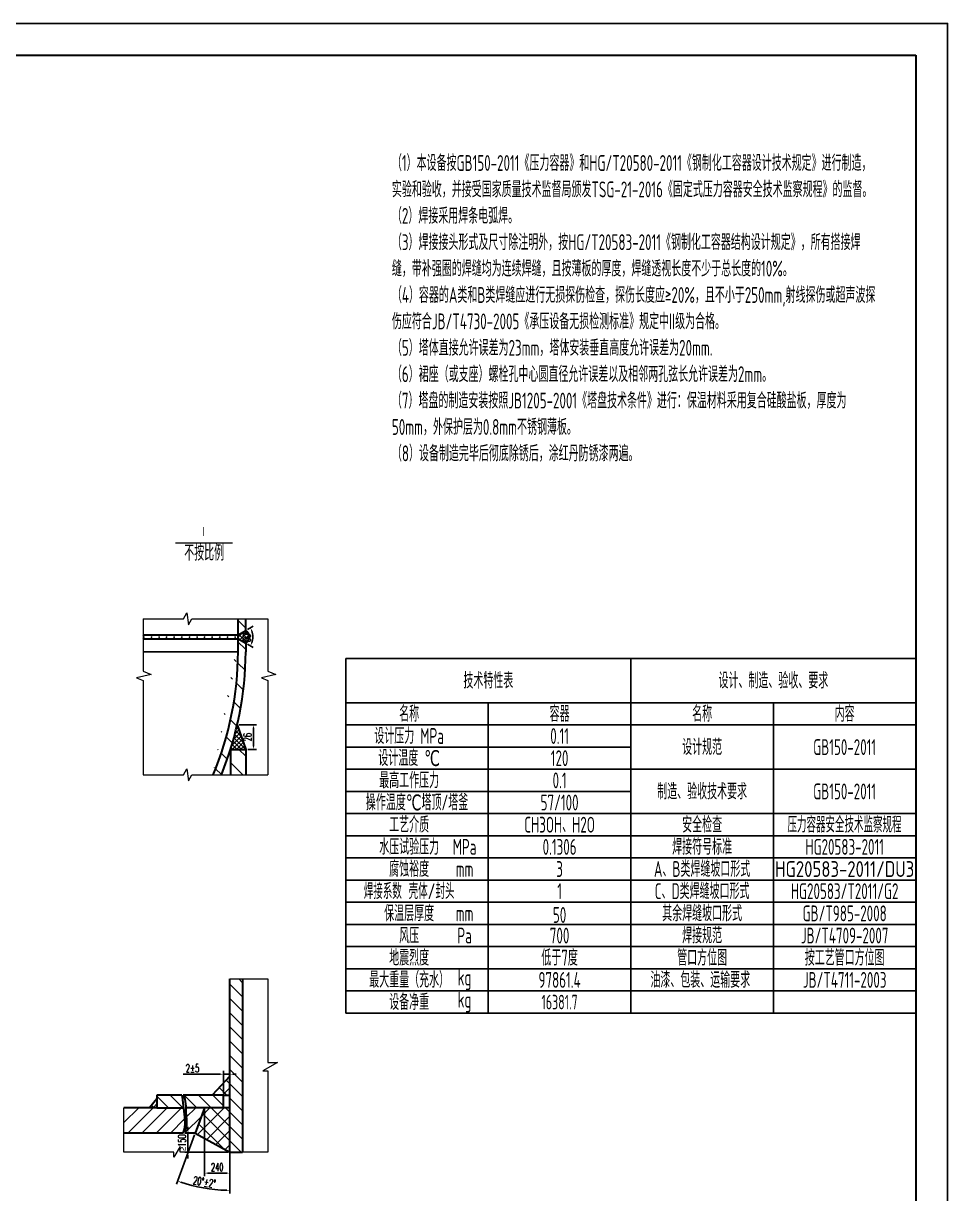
# Model space of a CAD drawing. Header units: millimetres. Extents: x 726 to 18437, y 478 to 25554.
# Drawn here: x 9737 to 18437, y 14538 to 25554 of the extents above; entities that cross this region are included whole.
import ezdxf

# ---------------------------------------------------------------- set-up
doc = ezdxf.new("R2010")
doc.units = ezdxf.units.MM
doc.linetypes.add('ACAD_ISO02W100', pattern=[15, 12, -3])
for name, color, linetype, lineweight in [('HNU-主结构线', 1, 'Continuous', 30), ('HNU-剖面线', 4, 'Continuous', 15), ('HNU-尺寸标注', 6, 'Continuous', 15), ('HNU-文字标注', 5, 'Continuous', 15), ('HNU-文本', 4, 'Continuous', 15), ('HNU-焊缝', 240, 'Continuous', 15), ('HNU-细实线', 110, 'Continuous', 15)]:
    doc.layers.add(name, color=color, linetype=linetype, lineweight=lineweight)
doc.layers.add('HNU-虚线', color=5, linetype='ACAD_ISO02W100')
doc.styles.add('dm', font='romans.shx', dxfattribs={"width": 0.6})
doc.styles.add('HNU-文字', font='gbenor.shx', dxfattribs={"width": 0.7, "height": 5, "bigfont": 'gbcbig.shx'})
doc.styles.add('HNU-罗马数字', font='romans.shx', dxfattribs={"height": 3, "bigfont": 'gbcbig.shx'})
doc.dimstyles.new('md', dxfattribs={"dimscale": 30, "dimtxt": 2.5, "dimasz": 1, "dimexe": 1, "dimexo": 0.625, "dimtad": 1, "dimdec": 0, "dimtxsty": 'dm', "dimcen": 2.5, "dimclrd": 7, "dimclre": 7, "dimclrt": 7, "dimadec": 0, "dimazin": 0, "dimtfac": 1, "dimtdec": 0, "dimtix": 1, "dimtmove": 0, "dimatfit": 3, "dimldrblk": 'ARCHTICK', "dimfxl": 1, "dimarcsym": 0})
pattern_1 = [(135, (-107110.3479498335, -50372.85110458336), (-100.4099738307617, -100.4099738307617), [])]
pattern_2 = [(135, (-367247.8141441124, -377854.3194760434), (-66.93998255384116, -66.93998255384116), [])]
pattern_3 = [(45, (-367247.8141441124, -377854.3194760434), (-66.93998255384116, 66.93998255384116), [])]

# ---------------------------------------------------------------- blocks, each defined once
blk = doc.blocks.new('*D46')
at = {"layer": 'Defpoints', "color": 0, "transparency": 16777216}
for p in [(11829.28962678565, 19838.80821487354), (11757.72999375788, 19797.49324148206), (11757.72999375788, 19761.71342496818), (11829.28962678565, 19720.3984515767), (11893.83771176319, 19750.14016187107)]:
    blk.add_point(p, dxfattribs=at)
at = {"layer": 'HNU-尺寸标注', "color": 7, "lineweight": -2, "transparency": 16777216}
for p, q in [((11845.52760310663, 19848.1832148735), (11899.66447769816, 19879.43915399185)), ((11845.52760310663, 19711.02345157674), (11899.66447769816, 19679.7675124584))]:
    blk.add_line(p, q, dxfattribs=at)
blk.add_arc((11726.74376371396, 19779.60333322512), 169.6716415342243, 340.1438301324319, 19.85616986756803, dxfattribs=at)
at = {"layer": 'HNU-尺寸标注', "color": 7, "transparency": 16777216}
for points in [[(11881.79393914333, 19835.12662639998), (11890.86231438618, 19839.34143012671), (11873.68371558459, 19864.43915399191)], [(11890.86231438618, 19719.86523632354), (11881.79393914333, 19724.08004005026), (11873.68371558459, 19694.76751245834)]]:
    blk.add_solid(points, dxfattribs=at)
at = {"layer": 'HNU-尺寸标注', "color": 7, "transparency": 16777216, "insert": (11840.16540524818, 19779.60333322513), "char_height": 75, "attachment_point": 5, "rotation": 90, "style": 'dm'}
blk.add_mtext('60°', dxfattribs=at)
blk = doc.blocks.new('_ArchTick')
at = {"color": 0, "linetype": 'ByBlock', "const_width": 0.15}
blk.add_lwpolyline([(-0.5, -0.5), (0.5, 0.5)], dxfattribs=at)
blk = doc.blocks.new('*D47')
at = {"layer": 'Defpoints', "color": 0, "transparency": 16777216}
for p in [(11749.82610019539, 18951.30058093159), (11829.57390234489, 18718.73177359218), (11902.54774259553, 18718.73177359218)]:
    blk.add_point(p, dxfattribs=at)
at = {"layer": 'HNU-尺寸标注', "color": 7, "lineweight": -2, "transparency": 16777216}
for p, q in [((11768.57610019538, 18951.30058093159), (11932.54774259552, 18951.30058093159)), ((11902.54774259553, 18921.30058093159), (11902.54774259553, 18748.73177359218)), ((11848.32390234489, 18718.73177359218), (11932.54774259552, 18718.73177359218))]:
    blk.add_line(p, q, dxfattribs=at)
at = {"layer": 'HNU-尺寸标注', "color": 7, "transparency": 16777216}
for points in [[(11897.54774259552, 18921.30058093159), (11907.54774259553, 18921.30058093159), (11902.54774259553, 18951.30058093159)], [(11897.54774259552, 18748.73177359218), (11907.54774259553, 18748.73177359218), (11902.54774259553, 18718.73177359218)]]:
    blk.add_solid(points, dxfattribs=at)
at = {"layer": 'HNU-尺寸标注', "color": 7, "transparency": 16777216, "insert": (11846.29774259552, 18835.01617726183), "char_height": 75, "attachment_point": 5, "rotation": 90, "style": 'dm'}
blk.add_mtext('26', dxfattribs=at)
blk = doc.blocks.new('*D58')
at = {"layer": 'Defpoints', "color": 0, "transparency": 16777216}
for p in [(11441.90104379188, 15345.8480837926), (11680.43315388365, 15345.8480837926), (11680.43315388365, 14730.6001669903)]:
    blk.add_point(p, dxfattribs=at)
at = {"layer": 'HNU-尺寸标注', "color": 7, "lineweight": -2, "transparency": 16777216}
for p, q in [((11441.90104379188, 15327.0980837926), (11441.90104379188, 14700.6001669903)), ((11680.43315388365, 15327.0980837926), (11680.43315388365, 14700.6001669903)), ((11471.90104379188, 14730.6001669903), (11650.43315388365, 14730.6001669903))]:
    blk.add_line(p, q, dxfattribs=at)
at = {"layer": 'HNU-尺寸标注', "color": 7, "transparency": 16777216}
for points in [[(11471.90104379188, 14735.6001669903), (11471.90104379188, 14725.6001669903), (11441.90104379188, 14730.6001669903)], [(11650.43315388365, 14735.6001669903), (11650.43315388365, 14725.6001669903), (11680.43315388365, 14730.6001669903)]]:
    blk.add_solid(points, dxfattribs=at)
at = {"layer": 'HNU-尺寸标注', "color": 7, "transparency": 16777216, "insert": (11561.16709883777, 14786.8501669903), "char_height": 75, "attachment_point": 5, "style": 'dm'}
blk.add_mtext('240', dxfattribs=at)
blk = doc.blocks.new('*D59')
at = {"layer": 'Defpoints', "color": 0, "transparency": 16777216}
for p in [(11354.55578408632, 15107.31597370084), (11286.26197916232, 14928.41689113201), (11680.43315388365, 14928.41689113201)]:
    blk.add_point(p, dxfattribs=at)
at = {"layer": 'HNU-尺寸标注', "color": 7, "lineweight": -2, "transparency": 16777216}
for p, q in [((11335.80578408632, 15107.31597370084), (11256.26197916232, 15107.31597370084)), ((11286.26197916232, 15137.31597370084), (11286.26197916232, 15167.31597370084)), ((11286.26197916232, 15107.31597370084), (11286.26197916232, 14928.41689113201)), ((11661.68315388365, 14928.41689113201), (11256.26197916232, 14928.41689113201)), ((11286.26197916232, 14898.41689113201), (11286.26197916232, 14868.41689113201))]:
    blk.add_line(p, q, dxfattribs=at)
at = {"layer": 'HNU-尺寸标注', "color": 7, "transparency": 16777216}
for points in [[(11281.26197916232, 15137.31597370084), (11291.26197916232, 15137.31597370084), (11286.26197916232, 15107.31597370084)], [(11281.26197916232, 14898.41689113201), (11291.26197916232, 14898.41689113201), (11286.26197916232, 14928.41689113201)]]:
    blk.add_solid(points, dxfattribs=at)
at = {"layer": 'HNU-尺寸标注', "color": 7, "transparency": 16777216, "insert": (11230.01197916232, 15017.86643241643), "char_height": 75, "attachment_point": 5, "rotation": 90, "style": 'dm'}
blk.add_mtext('{\\fArial|b0|i0|c0|p34;≥}150', dxfattribs=at)
blk = doc.blocks.new('*D60')
at = {"layer": 'Defpoints', "color": 0, "transparency": 16777216}
for p in [(11680.43315388365, 15661.98977951938), (11620.80012636082, 15465.11413883848), (11680.43315388365, 15465.11413883848)]:
    blk.add_point(p, dxfattribs=at)
at = {"layer": 'HNU-尺寸标注', "color": 7, "lineweight": -2, "transparency": 16777216}
for p, q in [((11590.80012636082, 15661.98977951938), (11241.16819101821, 15661.98977951938)), ((11620.80012636082, 15483.86413883848), (11620.80012636082, 15691.98977951938)), ((11680.43315388365, 15661.98977951938), (11620.80012636082, 15661.98977951938)), ((11680.43315388365, 15483.86413883848), (11680.43315388365, 15691.98977951938)), ((11710.43315388365, 15661.98977951938), (11740.43315388365, 15661.98977951938))]:
    blk.add_line(p, q, dxfattribs=at)
at = {"layer": 'HNU-尺寸标注', "color": 7, "transparency": 16777216}
for points in [[(11590.80012636082, 15666.98977951938), (11590.80012636082, 15656.98977951938), (11620.80012636082, 15661.98977951938)], [(11710.43315388365, 15666.98977951938), (11710.43315388365, 15656.98977951938), (11680.43315388365, 15661.98977951938)]]:
    blk.add_solid(points, dxfattribs=at)
at = {"layer": 'HNU-尺寸标注', "color": 7, "transparency": 16777216, "insert": (11328.84676244678, 15718.23977951938), "char_height": 75, "attachment_point": 5, "style": 'dm'}
blk.add_mtext('2{\\W0.7;±}5', dxfattribs=at)
blk = doc.blocks.new('*D61')
at = {"layer": 'Defpoints', "color": 0, "transparency": 16777216}
for p in [(11680.43315388365, 16558.24052791891), (11441.90104379188, 15345.8480837926), (11354.55578408632, 15107.31597370084), (11680.43315388365, 14928.41689113201), (11349.18507735067, 14607.65820739045)]:
    blk.add_point(p, dxfattribs=at)
at = {"layer": 'HNU-尺寸标注', "color": 7, "lineweight": -2, "transparency": 16777216}
for p, q in [((11348.10859100788, 15089.70926471224), (11178.91538781771, 14627.65772458077)), ((11680.43315388365, 14909.66689113201), (11680.43315388364, 14538.72278079614))]:
    blk.add_line(p, q, dxfattribs=at)
blk.add_arc((11680.43315388365, 15997.25799128651), 1428.535210490372, 251.0916345374254, 268.7967360130593, dxfattribs=at)
at = {"layer": 'HNU-尺寸标注', "color": 7, "transparency": 16777216}
for points in [[(11215.83853701013, 14641.09640277792), (11219.17825035287, 14650.52223509068), (11189.23089674322, 14655.82845896254)], [(11650.48730909414, 14574.03751313585), (11650.38230643204, 14564.038064429), (11680.43315388365, 14568.72278079614)]]:
    blk.add_solid(points, dxfattribs=at)
at = {"layer": 'HNU-尺寸标注', "color": 7, "transparency": 16777216, "insert": (11440.82193768249, 14646.05365292713), "char_height": 75, "attachment_point": 5, "rotation": 349.9441852752424, "style": 'dm'}
blk.add_mtext('20°{\\W0.7;±}2°', dxfattribs=at)

msp = doc.modelspace()

# ---------------------------------------------------------------- hatches: boundary and pattern name
at = {"layer": 'HNU-剖面线'}
h = msp.add_hatch(dxfattribs=at)
h.set_pattern_fill('ANSI31', color=256, scale=44.72477064220183, angle=90, style=0)
h.set_pattern_definition(pattern_1)
h.paths.add_polyline_path([(11829.28962678565, 19949.55746166536), (11757.72999375788, 19949.55746166536), (11757.72999375788, 19797.49324148183), (11829.28962678565, 19838.80821487342)])
edge = h.paths.add_edge_path()
edge.add_line((11757.72999375788, 19636.48406717006), (11757.72999375788, 19761.71342496818))
edge.add_arc((8745.236540378632, 19647.39247451431), 3012.513203291275, 337.1966665072261, 359.7973436000768)
edge.add_line((11522.2935318822, 18479.83508151571), (11600.33503780616, 18479.83508151571))
edge.add_arc((8733.30490068542, 19648.33845921571), 3096.00742099485, 337.8258721882219, 359.7806180024225)
edge.add_line((11829.28962678565, 19720.39845157659), (11829.28962678565, 19636.48406716995))
edge.add_line((11757.72999375788, 19761.71342496818), (11829.28962678518, 19720.39845157659))
h = msp.add_hatch(dxfattribs=at)
h.set_pattern_fill('ANSI31', color=256, scale=44.72477064220183, angle=90, style=0)
h.set_pattern_definition(pattern_1)
h.paths.add_polyline_path([(11829.28962678565, 18718.73177359207), (11686.45463628983, 18718.73177359207, -7.64133963709e-05), (11686.17036073059, 18717.82917622651), (11686.17036073012, 18479.83508151571), (11829.28962678565, 18479.83508151571)])
h = msp.add_hatch(dxfattribs=at)
h.set_pattern_fill('ANSI31', color=256, scale=29.81651376146789, angle=90, style=0)
h.set_pattern_definition(pattern_2)
h.paths.add_polyline_path([(11799.69920892976, 16558.24052791891), (11680.43315388365, 16558.24052791891), (11680.43315388365, 14928.41689113201), (11799.69920892976, 14928.41689113201)])
h = msp.add_hatch(dxfattribs=at)
h.set_pattern_fill('ANSI31', color=256, scale=29.81651376146789, angle=90, style=0)
h.set_pattern_definition(pattern_2)
edge = h.paths.add_edge_path()
edge.add_spline(control_points=[(11244.06246316302, 15345.8480837926), (11241.15719938008, 15372.50117885146), (11236.58840238825, 15409.73014954815), (11228.91626476413, 15465.11413883848)], knot_values=[0.0204084562147804, 0.0204084562147804, 0.0204084562147804, 0.0204084562147804, 0.8699583741772718, 0.8699583741772718, 0.8699583741772718, 0.8699583741772718], degree=3, periodic=0)
edge.add_line((11228.91626476413, 15465.11413883848), (10994.46579479249, 15465.11413883848))
edge.add_line((10994.46579479296, 15465.11413883848), (10994.46579479296, 15345.8480837926))
edge.add_line((10994.46579479296, 15345.8480837926), (11244.06246316302, 15345.8480837926))
edge = h.paths.add_edge_path()
edge.add_spline(control_points=[(11241.24702939587, 15465.11413883848), (11260.82969885329, 15429.29697136406), (11264.07683861591, 15387.78324918181), (11265.51818981636, 15345.8480837926)], knot_values=[0, 0, 0, 0, 4.107216163920493, 4.107216163920493, 4.107216163920493, 4.107216163920493], degree=3, periodic=0)
edge.add_line((11265.51818981636, 15345.8480837926), (11441.90104379188, 15345.8480837926))
edge.add_line((11441.90104379188, 15345.8480837926), (11620.80012636082, 15345.8480837926))
edge.add_line((11620.80012636082, 15345.8480837926), (11620.80012636082, 15465.11413883848))
edge.add_line((11620.80012636082, 15465.11413883848), (11241.24702939587, 15465.11413883848))
h = msp.add_hatch(dxfattribs=at)
h.set_pattern_fill('ANSI31', color=256, scale=29.81651376146789, style=0)
h.set_pattern_definition(pattern_3)
edge = h.paths.add_edge_path()
edge.add_spline(control_points=[(11244.06246316302, 15345.8480837926), (11247.41350837247, 15315.10535844974), (11252.2900634041, 15243.65125549386), (11260.18158672759, 15199.92441868165), (11255.11913960669, 15157.80382012937), (11239.2938429351, 15113.94535835262), (11241.81187032265, 15107.31597370084)], knot_values=[0.8699583741772945, 0.8699583741772945, 0.8699583741772945, 0.8699583741772945, 1.849862574240485, 5.069617529319911, 7.762904486815823, 7.8451887364132, 7.8451887364132, 7.8451887364132, 7.8451887364132], degree=3, periodic=0)
edge.add_line((11241.81187032265, 15107.31597370072), (10683.96123817153, 15107.31597370084))
edge.add_line((10683.96123817153, 15107.31597370084), (10683.96123817153, 15345.84808379248))
edge.add_line((10683.96123817153, 15345.84808379248), (10994.46579479296, 15345.8480837926))
edge.add_line((10994.46579479296, 15345.8480837926), (11244.06246316302, 15345.8480837926))
h = msp.add_hatch(dxfattribs=at)
h.set_pattern_fill('ANSI31', color=256, scale=29.81651376146789, style=0)
h.set_pattern_definition(pattern_3)
edge = h.paths.add_edge_path()
edge.add_spline(control_points=[(11265.51818981636, 15345.8480837926), (11266.09706660276, 15329.00604433543), (11267.16944650477, 15265.95425202662), (11280.25722834337, 15189.25088735821), (11260.36552082058, 15124.33807170006), (11266.25639855219, 15107.31597370084)], knot_values=[4.107216163920493, 4.107216163920493, 4.107216163920493, 4.107216163920493, 5.756760074134914, 10.25781282078799, 12.07015889971544, 12.07015889971544, 12.07015889971544, 12.07015889971544], degree=3, periodic=0)
edge.add_line((11266.25639855219, 15107.31597370084), (11354.55578408632, 15107.31597370084))
edge.add_line((11354.55578408632, 15107.31597370084), (11441.90104379188, 15345.8480837926))
edge.add_line((11441.90104379188, 15345.8480837926), (11265.51818981636, 15345.8480837926))
at = {"layer": 'HNU-焊缝'}
h = msp.add_hatch(dxfattribs=at)
h.set_pattern_fill('ANSI37', color=256, scale=8.944954128440367, angle=90, style=0)
h.set_pattern_definition([(135, (-107110.3479498335, -50372.85110458336), (-20.08199476615235, -20.08199476615234), []), (225, (-107110.3479498335, -50372.85110458336), (20.08199476615234, -20.08199476615234), [])])
h.paths.add_polyline_path([(11829.28962678565, 19838.80821487342), (11757.72999375788, 19797.49324148195), (11757.72999375788, 19761.71342496818), (11829.28962678565, 19720.39845157659, 0.5773502691897364)])
h = msp.add_hatch(dxfattribs=at)
h.set_pattern_fill('ANSI37', color=256, scale=8.944954128440367, angle=90, style=0)
h.set_pattern_definition([(135, (-130716.2393179302, -36743.98336875136), (-20.08199476615235, -20.08199476615234), []), (225, (-130716.2393179302, -36743.98336875136), (20.08199476615234, -20.08199476615234), [])])
h.paths.add_polyline_path([(11749.82610019539, 18951.30058093148, -0.0194718126892304), (11686.45463628983, 18718.73177359207), (11829.57390234489, 18718.73177359207)])
h = msp.add_hatch(dxfattribs=at)
h.set_pattern_fill('ANSI37', color=256, scale=29.81651376146789, angle=90, style=0)
h.set_pattern_definition([(135, (-367247.8141441124, -377854.3194760434), (-66.93998255384116, -66.93998255384116), []), (225, (-367247.8141441124, -377854.3194760434), (66.93998255384116, -66.93998255384116), [])])
h.paths.add_polyline_path([(10994.46579479296, 15429.33432232449), (10922.55867278212, 15345.8480837926), (10994.46579479296, 15345.8480837926)])
h.paths.add_polyline_path([(11680.43315388365, 15644.01322140719), (11513.26420776369, 15465.11413883848), (11620.80012636082, 15465.11413883848), (11680.43315388365, 15465.11413883848)])
h.paths.add_polyline_path([(11680.43315388365, 15107.31597370084), (11680.43315388365, 15345.8480837926), (11441.90104379188, 15345.8480837926), (11354.55578408632, 15107.31597370072), (11680.43315388365, 14928.41689113201)])

# ---------------------------------------------------------------- linework, layer by layer
for p, q in [((18138.77209786213, 19575.88035643124), (12771.79962079766, 19575.88035643124)), ((12771.79962079766, 19575.88035643124), (12771.79962079766, 19158.44916377065)), ((15455.28585932989, 19575.88035643124), (15455.28585932989, 16236.43081514688)), ((12771.79962079766, 19158.44916377065), (18138.77209786213, 19158.44916377065)), ((12771.79962079766, 19158.44916377065), (12771.79962079766, 16236.43081514688)), ((14113.54274006401, 19158.44916377065), (14113.54274006401, 16236.43081514688)), ((16797.02897859578, 19158.44916377065), (16797.02897859578, 16236.43081514665)), ((12771.79962079766, 18949.73356744041), (18138.77209786213, 18949.7335674403)), ((12771.79962079766, 18741.01797111018), (15455.28585932989, 18741.01797111018)), ((12771.79962079766, 18532.30237477983), (18138.77209786213, 18532.30237477983)), ((12771.79962079766, 18323.58677844959), (15455.28585932989, 18323.58677844959)), ((12771.79962079766, 18114.87118211936), (18138.77209786213, 18114.87118211924)), ((12771.79962079766, 17906.155585789), (18138.77209786213, 17906.155585789)), ((12771.79962079766, 17697.43998945877), (18138.77209786213, 17697.43998945865)), ((12771.79962079766, 17488.72439312853), (18138.77209786213, 17488.7243931283)), ((12771.79962079766, 17280.00879679818), (18138.77209786213, 17280.00879679818)), ((12771.79962079766, 17071.29320046794), (18138.77209786213, 17071.29320046783)), ((12771.79962079766, 16862.57760413771), (18138.77209786213, 16862.57760413748)), ((12771.79962079766, 16653.86200780736), (18138.77209786213, 16653.86200780736)), ((12771.79962079766, 16445.14641147712), (18138.77209786213, 16445.14641147701)), ((12771.79962079766, 16236.43081514688), (18138.77209786213, 16236.43081514665))]:
    msp.add_line(p, q)
msp.add_lwpolyline([(725.9280611647191, 25554.09136560548), (18436.93723547672, 25554.09136560548), (18436.93723547672, 478.4032922110036), (725.9280611647191, 478.4032922110036)], close=True)
at = {"layer": 'HNU-主结构线'}
for p, q in [((1471.340905201425, 25255.92622799089), (18138.77209786213, 25255.92622799089)), ((18138.77209786213, 25255.92622799089), (18138.77209786213, 776.5684298257092)), ((11757.72999375788, 19761.71342496818), (11757.72999375788, 19949.55746166548)), ((11829.28962678565, 19838.80821487354), (11829.28962678565, 19949.55746166548)), ((11757.72999375788, 19797.49324148206), (11829.28962678565, 19838.80821487354)), ((10863.23458091412, 19797.49324148206), (11757.72999375788, 19797.49324148206)), ((10863.23458091412, 19761.71342496818), (11757.72999375788, 19761.71342496818)), ((11757.72999375788, 19636.48406717006), (11757.72999375788, 19761.71342496818)), ((11757.72999375788, 19761.71342496818), (11829.28962678565, 19720.3984515767)), ((11829.28962678565, 19720.3984515767), (11829.28962678565, 19636.48406717006)), ((11749.82610019539, 18951.30058093159), (11829.57390234489, 18718.73177359218)), ((11686.45463628983, 18718.73177359218), (11829.57390234489, 18718.73177359218)), ((11686.45463628983, 18718.73177359218), (11686.45463628983, 18479.83508151595)), ((11829.57390234489, 18718.73177359218), (11829.57390234489, 18479.83508151595)), ((11680.43315388365, 14928.41689113201), (11680.43315388365, 16558.24052791891)), ((11799.69920892976, 16558.24052791891), (11799.69920892976, 14928.41689113201)), ((11680.43315388365, 15644.01322140719), (11513.26420776369, 15465.11413883848)), ((10994.46579479296, 15429.3343223246), (10922.55867278212, 15345.8480837926)), ((10994.46579479296, 15465.11413883848), (10994.46579479296, 15345.8480837926)), ((11228.91626476413, 15465.11413883848), (10994.46579479296, 15465.11413883848)), ((11620.80012636082, 15465.11413883848), (11241.24702939587, 15465.11413883848)), ((11620.80012636082, 15345.8480837926), (11620.80012636082, 15465.11413883848)), ((11620.80012636082, 15465.11413883848), (11680.43315388365, 15465.11413883848)), ((10994.46579479296, 15345.8480837926), (10683.96123817153, 15345.8480837926)), ((10994.46579479296, 15345.8480837926), (11244.06246316302, 15345.8480837926)), ((11441.90104379188, 15345.8480837926), (11265.51818981636, 15345.8480837926)), ((11441.90104379188, 15345.8480837926), (11354.55578408632, 15107.31597370084)), ((11680.43315388365, 15345.8480837926), (11441.90104379188, 15345.8480837926)), ((11241.81187032265, 15107.31597370084), (10683.96123817153, 15107.31597370084)), ((11354.55578408632, 15107.31597370084), (11266.25639855219, 15107.31597370084)), ((11354.55578408632, 15107.31597370084), (11680.43315388365, 14928.41689113201)), ((11680.43315388365, 14928.41689113201), (11680.43315388365, 15107.31597370084)), ((11680.43315388365, 14928.41689113201), (11799.69920892976, 14928.41689113201))]:
    msp.add_line(p, q, dxfattribs=at)
for centre, radius, start, end in [((11795.10767242834, 19779.60333322512), 68.36390871410033, 299.9999999969538, 60.00000000304622), ((8745.236540378632, 19647.39247451455), 3012.513203291275, 337.1966665162822, 359.7973436025717), ((8733.30490068542, 19648.33845921594), 3096.00742099485, 337.8258721851598, 359.7806180033156)]:
    msp.add_arc(centre, radius, start, end, dxfattribs=at)
for points, knots in [([(11228.91626476413, 15465.11413883848), (11245.43774687322, 15345.8480837926), (11251.31743966937, 15249.04055203264), (11260.18158672759, 15199.92441868165), (11255.11913960669, 15157.80382012937), (11239.2938429351, 15113.94535835262), (11241.81187032265, 15107.31597370084)], [0.0204084562147804, 0.0204084562147804, 0.0204084562147804, 0.0204084562147804, 1.849862574240485, 5.069617529319911, 7.762904486815823, 7.8451887364132, 7.8451887364132, 7.8451887364132, 7.8451887364132]), ([(11241.24702939587, 15465.11413883848), (11268.69450846174, 15414.91204782219), (11260.41888318935, 15305.51717614224), (11280.25722834335, 15189.25088735834), (11260.36552082055, 15124.3380717001), (11266.25639855219, 15107.31597370084)], [0, 0, 0, 0, 171.6465159719842, 305.8522171336566, 359.8900589365324, 359.8900589365324, 359.8900589365324, 359.8900589365324])]:
    msp.add_open_spline(points, degree=3, knots=knots, dxfattribs=at)
at = {"layer": 'HNU-文字标注'}
msp.add_line((11705.36742551634, 20662.00917967293), (11168.67017780999, 20662.00917967293), dxfattribs=at)
at = {"layer": 'HNU-焊缝'}
for centre in [(10852.90583756622, 19779.60333322512), (10924.46547059352, 19779.60333322512), (10996.02510362128, 19779.60333322512), (11067.58473664857, 19779.60333322512), (11139.14436967634, 19779.60333322512), (11210.70400270363, 19779.60333322512), (11282.26363573139, 19779.60333322512), (11353.82326875869, 19779.60333322512), (11425.38290178645, 19779.60333322512), (11496.94253481375, 19779.60333322512), (11568.50216784151, 19779.60333322512), (11640.06180086881, 19779.60333322512), (11711.62143389657, 19779.60333322512)]:
    msp.add_arc(centre, 20.65748669575556, 299.9999999969538, 60.00000000304622, dxfattribs=at)
at = {"layer": 'HNU-细实线'}
for p, q in [((10863.23458091412, 19949.55746166548), (10863.23458091412, 19455.62020522298)), ((10863.23458091412, 19949.55746166548), (11243.45484482786, 19949.55746166548)), ((11243.45484482786, 19949.55746166548), (11275.87275024792, 20004.72189007292)), ((11275.87275024792, 20004.72189007292), (11292.54041785849, 19893.63779760326)), ((11292.54041785849, 19893.63779760326), (11322.63498874623, 19949.55746166548)), ((11322.63498874623, 19949.55746166548), (12038.23131902153, 19949.55746166548)), ((12038.23131902153, 19949.55746166548), (12038.23131902153, 19455.62020522298)), ((10863.23458091412, 19797.49324148206), (10863.23458091412, 19761.71342496818)), ((10938.36325631021, 19423.17647135153), (10802.74578645183, 19394.13790830562)), ((10802.74578645183, 19394.13790830562), (10863.23458091412, 19367.51956980373)), ((10863.23458091412, 19455.62020522298), (10938.36325631021, 19423.17647135153)), ((12113.35999441808, 19423.17647135153), (11977.74252455924, 19394.13790830562)), ((11977.74252455924, 19394.13790830562), (12038.23131902153, 19367.51956980373)), ((12038.23131902153, 19455.62020522298), (12113.35999441808, 19423.17647135153)), ((10863.23458091412, 19367.51956980373), (10863.23458091412, 18479.83508151595)), ((12038.23131902153, 19367.51956980373), (12038.23131902153, 18479.83508151595)), ((11243.45484482786, 18479.83508151595), (11275.87275024792, 18534.99950992316)), ((11275.87275024792, 18534.99950992316), (11292.54041785849, 18423.9154174535)), ((10863.23458091412, 18479.83508151595), (11243.45484482786, 18479.83508151595)), ((11292.54041785849, 18423.9154174535), (11322.63498874623, 18479.83508151595)), ((11322.63498874623, 18479.83508151595), (12038.23131902153, 18479.83508151595)), ((11522.2935318822, 18479.83508151595), (11600.33503780616, 18479.83508151595)), ((11680.43315388365, 16558.24052791891), (12038.23131902153, 16558.24052791891)), ((12038.23131902153, 16558.24052791891), (12038.23131902153, 15772.81399080983)), ((12127.68086030576, 15772.81399080983), (11991.40755150476, 15694.13655929023)), ((12038.23131902153, 15772.81399080983), (12127.68086030576, 15772.81399080983)), ((11991.40755150476, 15694.13655929023), (12038.23131902153, 15694.13655929023)), ((12038.23131902153, 15694.13655929023), (12038.23131902153, 14928.41689113201)), ((10683.96123817153, 14928.41689113201), (10683.96123817153, 15345.8480837926)), ((11213.02657886604, 14982.73600166407), (11154.4964189996, 14881.35879100009)), ((11213.02657886604, 14928.41689113201), (11213.02657886604, 14982.73600166407)), ((11154.4964189996, 14928.41689113201), (10683.96123817153, 14928.41689113201)), ((11154.4964189996, 14881.35879100009), (11154.4964189996, 14928.41689113201)), ((12038.23131902153, 14928.41689113201), (11213.02657886604, 14928.41689113201))]:
    msp.add_line(p, q, dxfattribs=at)
at = {"layer": 'HNU-虚线'}
msp.add_line((10863.23458091412, 19636.48406717006), (11757.72999375788, 19636.48406717006), dxfattribs=at)

# ---------------------------------------------------------------- texts
at = {"layer": 'HNU-文字标注', "attachment_point": 5}
for s, insert, char_height, width, style in [('Ⅰ', (11434.28904756401, 20764.84336213267), 89.44954128440367, 607.5886725916336, 'HNU-罗马数字'), ('不按比例', (11438.40978597393, 20570.2961561993), 149.0825688073394, 539.4792163279574, 'HNU-文字')]:
    msp.add_mtext(s, dxfattribs=dict(at, insert=insert, char_height=char_height, width=width, style=style))
at = {"layer": 'HNU-文本', "char_height": 149.0825688073394, "style": 'HNU-文字'}
for s, insert, width, attachment_point in [('（1）本设备按GB150-2011《压力容器》和HG/T20580-2011《钢制化工容器设计技术规定》进行制造，实验和验收，并接受国家质量技术监督局颁发TSG-21-2016《固定式压力容器安全技术监察规程》的监督。\\P（2）焊接采用焊条电弧焊。\\P（3）焊接接头形式及尺寸除注明外，按HG/T20583-2011《钢制化工容器结构设计规定》，所有搭接焊缝，带补强圈的焊缝均为连续焊缝，且按薄板的厚度，焊缝透视长度不少于总长度的10%。\\P（4）容器的A类和B类焊缝应进行无损探伤检查，探伤长度应≥20%，且不小于250mm,射线探伤或超声波探伤应符合JB/T4730-2005《承压设备无损检测标准》规定中II级为合格。\\P（5）塔体直接允许误差为23mm，塔体安装垂直高度允许误差为20mm.\\P（6）裙座（或支座）螺栓孔中心圆直径允许误差以及相邻两孔弦长允许误差为2mm。\\P（7）塔盘的制造安装按照JB1205-2001《塔盘技术条件》进行：保温材料采用复合硅酸盐板，厚度为50mm，外保护层为0.8mm不锈钢薄板。\\P（8）设备制造完毕后彻底除锈后，涂红丹防锈漆两遍。', (13206.02844428763, 22870.71614895284), 4556.156730646345, 4), ('技术特性表', (14113.54274006401, 19367.164760101), 2683.48623853211, 5), ('设计、制造、验收、要求', (16797.02897859578, 19367.164760101), 2683.48623853211, 5), ('名称', (13368.1298960273, 19054.09136560547), 894.4954128440367, 5), ('容器', (14784.41429969695, 19054.09136560547), 1341.743119266055, 5), ('名称', (16126.15741896284, 19054.09136560547), 1341.743119266055, 5), ('内容', (17467.90053822919, 19054.09136560547), 1341.743119266055, 5), ('设计压力 MPa', (13368.1298960273, 18845.37576927536), 1192.660550458715, 5), ('0.11', (14784.41429969695, 18845.37576927536), 1192.660550458715, 5), ('设计温度 ℃', (13368.1298960273, 18636.660172945), 1192.660550458715, 5), ('设计规范', (16126.15741896284, 18741.01797111018), 1192.660550458715, 5), ('GB150-2011', (17467.90053822919, 18741.01797111018), 1192.660550458715, 5), ('120', (14784.41429969695, 18636.660172945), 1192.660550458715, 5), ('最高工作压力', (13368.1298960273, 18427.94457661465), 1192.660550458715, 5), ('0.1', (14784.41429969695, 18427.94457661465), 1192.660550458715, 5), ('制造、验收技术要求', (16126.15741896284, 18323.58677844959), 1192.660550458715, 5), ('GB150-2011', (17467.90053822919, 18323.58677844959), 1192.660550458715, 5), ('操作温度℃塔顶/塔釜', (13442.6711804306, 18219.22898028453), 1341.743119266055, 5), ('57/100', (14784.41429969695, 18219.22898028453), 1192.660550458715, 5), ('工艺介质', (13368.1298960273, 18010.51338395418), 1192.660550458715, 5), ('CH3OH、H2O', (14784.41429969695, 18010.51338395418), 1192.660550458715, 5), ('安全检查', (16126.15741896284, 18010.51338395418), 1192.660550458715, 5), ('{\\W0.8;压力容器安全技术监察规程}', (17466.36010028635, 18010.51338395418), 1561.911088285757, 5), ('水压试验压力', (13368.1298960273, 17801.79778762383), 1192.660550458715, 5), ('MPa', (13889.91888685272, 17801.79778762383), 1192.660550458715, 5), ('0.1306', (14784.41429969695, 17801.79778762383), 1341.743119266055, 5), ('焊接符号标准', (16126.15741896284, 17801.79778762383), 1192.660550458715, 5), ('HG20583-2011', (17467.90053822919, 17801.79778762383), 1192.660550458715, 5), ('腐蚀裕度', (13368.1298960273, 17593.08219129371), 1192.660550458715, 5), ('3', (14784.41429969695, 17593.08219129371), 1192.660550458715, 5), ('A、B类焊缝坡口形式', (16126.15741896284, 17593.08219129371), 1192.660550458715, 5), ('{\\W0.9;HG20583-2011/DU3}', (17467.90053822919, 17593.08219129371), 1192.660550458715, 5), ('mm', (13889.91888685272, 17593.08219129371), 1192.660550458715, 5), ('{\\W0.8;焊接系数 壳体/封头}', (13368.1298960273, 17384.36659496336), 1203.48083272093, 5), ('1', (14784.41429969695, 17384.36659496336), 1192.660550458715, 5), ('C、D类焊缝坡口形式', (16126.15741896284, 17384.36659496336), 1192.660550458715, 5), ('HG20583/T2011/G2', (17467.90053822919, 17384.36659496336), 1192.660550458715, 5), ('保温层厚度', (13368.1298960273, 17175.65099863301), 1192.660550458715, 5), ('mm', (13889.91888685272, 17175.65099863301), 1192.660550458715, 5), ('50', (14784.41429969695, 17160.7427417523), 1192.660550458715, 5), ('其余焊缝坡口形式', (16126.15741896284, 17175.65099863301), 1192.660550458715, 5), ('GB/T985-2008', (17467.90053822919, 17175.65099863301), 1192.660550458715, 5), ('风压', (13368.1298960273, 16966.93540230277), 1192.660550458715, 5), ('Pa', (13889.91888685272, 16966.93540230277), 1192.660550458715, 5), ('700', (14784.41429969695, 16966.93540230277), 1192.660550458715, 5), ('焊接规范', (16126.15741896284, 16966.93540230277), 1192.660550458715, 5), ('JB/T4709-2007', (17467.90053822919, 16966.93540230277), 1192.660550458715, 5), ('地震烈度', (13368.1298960273, 16758.21980597253), 1192.660550458715, 5), ('低于7度', (14784.41429969695, 16758.21980597253), 1192.660550458715, 5), ('管口方位图', (16126.15741896284, 16758.21980597253), 1192.660550458715, 5), ('按工艺管口方位图', (17467.90053822919, 16758.21980597253), 1192.660550458715, 5), ('最大重量（充水）', (13368.1298960273, 16549.50420964218), 1192.660550458715, 5), ('kg', (13889.91888685272, 16549.50420964218), 1192.660550458715, 5), ('油漆、包装、运输要求', (16108.81525071504, 16549.50420964218), 1284.75780581567, 5), ('97861.4', (14784.41429969695, 16549.50420964218), 1192.660550458715, 5), ('JB/T4711-2003', (17467.90053822919, 16549.50420964218), 1192.660550458715, 5), ('设备净重', (13368.1298960273, 16340.78861331194), 1192.660550458715, 5), ('kg', (13889.91888685272, 16340.78861331194), 1192.660550458715, 5), ('{\\H0.9167x;16381.7}', (14784.41429969695, 16340.78861331194), 1192.660550458715, 5)]:
    msp.add_mtext(s, dxfattribs=dict(at, insert=insert, width=width, attachment_point=attachment_point))

# ---------------------------------------------------------------- dimensions: what is measured, and where the dimension line sits
at = {"layer": 'HNU-尺寸标注'}
dim = msp.add_angular_dim_2l(base=(11893.83771176319, 19750.14016187107), line1=((11757.72999375788, 19761.71342496818), (11829.28962678565, 19720.3984515767)), line2=((11757.72999375788, 19797.49324148206), (11829.28962678565, 19838.80821487354)), dimstyle='md', dxfattribs=at)
dim.commit()
dim.dimension.update_dxf_attribs({"geometry": '*D46', "text_midpoint": (11840.16540524818, 19779.60333322512)})
dim = msp.add_linear_dim(base=(11902.54774259553, 18718.73177359218), p1=(11749.82610019539, 18951.30058093159), p2=(11829.57390234489, 18718.73177359218), angle=90, text='26', dimstyle='md', dxfattribs=at)
dim.commit()
dim.dimension.update_dxf_attribs({"geometry": '*D47', "text_midpoint": (11902.54774259552, 18835.01617726183), "dimtype": 160})
dim = msp.add_angular_dim_2l(base=(11349.18507735067, 14607.65820739045), line1=((11680.43315388365, 14928.41689113201), (11680.43315388365, 16558.24052791891)), line2=((11441.90104379188, 15345.8480837926), (11354.55578408632, 15107.31597370084)), text='20°{\\W0.7;±}2°', dimstyle='md', dxfattribs=at)
dim.commit()
dim.dimension.update_dxf_attribs({"geometry": '*D61', "text_midpoint": (11440.82193768249, 14646.05365292713)})
dim = msp.add_linear_dim(base=(11680.43315388365, 15661.98977951938), p1=(11620.80012636082, 15465.11413883848), p2=(11680.43315388365, 15465.11413883848), text='2{\\W0.7;±}5', dimstyle='md', dxfattribs=at)
dim.commit()
dim.dimension.update_dxf_attribs({"geometry": '*D60', "text_midpoint": (11328.84676244678, 15661.98977951938), "dimtype": 160})
dim = msp.add_linear_dim(base=(11680.43315388365, 14730.6001669903), p1=(11441.90104379188, 15345.8480837926), p2=(11680.43315388365, 15345.8480837926), text='240', dimstyle='md', dxfattribs=at)
dim.commit()
dim.dimension.update_dxf_attribs({"geometry": '*D58', "text_midpoint": (11561.16709883777, 14786.8501669903)})
dim = msp.add_linear_dim(base=(11286.26197916232, 14928.41689113201), p1=(11354.55578408632, 15107.31597370084), p2=(11680.43315388365, 14928.41689113201), angle=90, text='{\\fArial|b0|i0|c0|p34;≥}150', dimstyle='md', dxfattribs=at)
dim.commit()
dim.dimension.update_dxf_attribs({"geometry": '*D59', "text_midpoint": (11230.01197916232, 15017.86643241643)})

doc.saveas('drawing.dxf')
